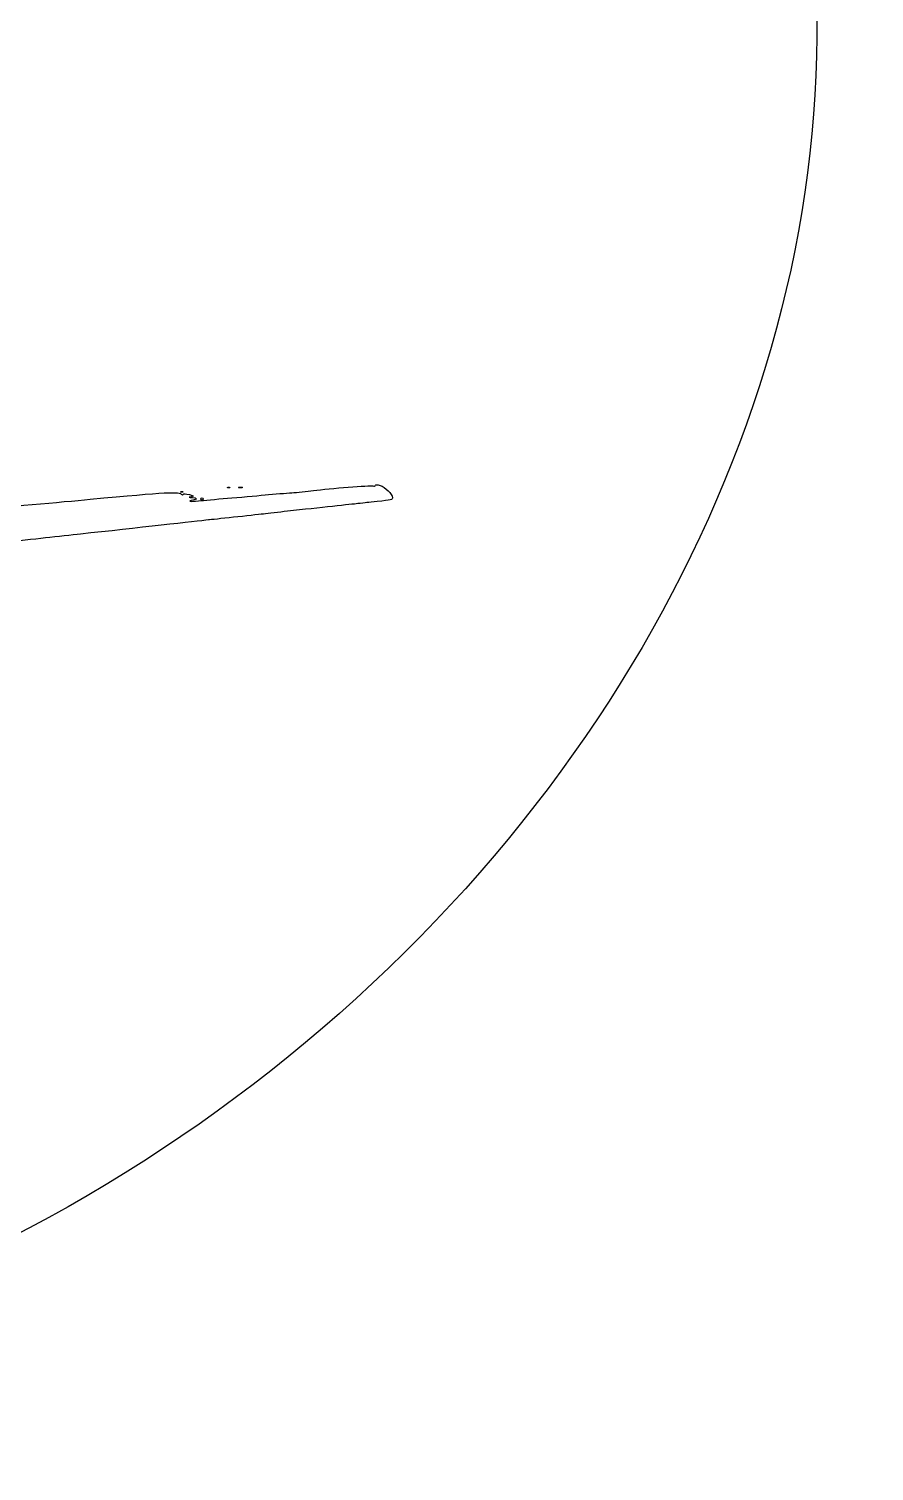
# Model space of a CAD drawing. Extents: x 548 to 695, y 110 to 247.
# Drawn here: x 649.4 to 695.3, y 110 to 188.3 of the extents above; entities that cross this region are included whole.
import ezdxf

# ---------------------------------------------------------------- set-up
doc = ezdxf.new("R2010")
doc.units = 0
doc.layers.add('Layer_1', color=7, linetype='CONTINUOUS')

msp = doc.modelspace()

# ---------------------------------------------------------------- linework, layer by layer
at = {"layer": 'Layer_1', "color": 7}
for points in [[(657.605027, 163.161893), (657.605027, 163.160759)], [(660.148753, 163.398586), (660.148753, 163.397452)], [(660.767556, 163.401647), (660.767556, 163.400287)]]:
    msp.add_lwpolyline(points, dxfattribs=at)
msp.add_lwpolyline([(658.712976, 162.770088)], close=True, dxfattribs=at)
at = {"layer": 'Layer_1', "color": 1}
msp.add_lwpolyline([(666.232959, 134.839304)], close=True, dxfattribs=at)
for points in [[(691.2572, 198.346295), (695.264997, 176.27338), (685.72581, 152.064652), (666.232959, 134.839304)], [(666.232959, 134.839304), (646.740107, 117.613957), (620.255019, 109.98893), (596.75437, 114.836499)]]:
    msp.add_open_spline(points, degree=3, dxfattribs=at)
at = {"layer": 'Layer_1', "color": 7}
for points in [[(652.69834, 162.751663), (656.882391, 163.145395), (657.566447, 163.180545), (657.67354, 163.007348)], [(657.682696, 163.130712), (657.620334, 163.128217), (657.585468, 163.14205), (657.605027, 163.161893)], [(657.605027, 163.160759), (657.624869, 163.180602), (657.675609, 163.183436), (657.718413, 163.166428)], [(657.67354, 163.007348), (657.699052, 162.965112), (657.725131, 162.966813), (657.753761, 163.013017)], [(657.718413, 163.166428), (657.765468, 163.146586), (657.751578, 163.133546), (657.682696, 163.130712)], [(657.753761, 163.013017), (657.784942, 163.063757), (657.86828, 163.06149), (658.081786, 163.004513)], [(658.195172, 162.890844), (658.031896, 162.855411), (658.034731, 162.853143), (658.244211, 162.846624)], [(658.081786, 163.004513), (658.355896, 162.93138), (658.360715, 162.926561), (658.195172, 162.890844)], [(660.226422, 163.367405), (660.16406, 163.36491), (660.129194, 163.378743), (660.148753, 163.398586)], [(660.148753, 163.397452), (660.168595, 163.417294), (660.219335, 163.420129), (660.262139, 163.403121)], [(660.151956, 162.806939), (660.770164, 162.858529), (661.688561, 162.939317), (662.192872, 162.986372)], [(660.262139, 163.403121), (660.309194, 163.383279), (660.295304, 163.370239), (660.226422, 163.367405)], [(660.872154, 163.373301), (660.774643, 163.372054), (660.727304, 163.384639), (660.767556, 163.401647)], [(660.767556, 163.400287), (660.807524, 163.417294), (660.887461, 163.417294), (660.945005, 163.402781)], [(660.945005, 163.402781), (661.002548, 163.388608), (660.970517, 163.374435), (660.872154, 163.373301)], [(662.192872, 162.986372), (662.697184, 163.033427), (663.349408, 163.087285), (663.642227, 163.105994)], [(663.642227, 163.105994), (663.935046, 163.125836), (664.467449, 163.178277), (664.825351, 163.225049)], [(664.825351, 163.225049), (665.700236, 163.339285), (667.911203, 163.509392), (668.050469, 163.47308)], [(668.050469, 163.47308), (668.111981, 163.456072), (668.171792, 163.47308), (668.183981, 163.509364)], [(668.183981, 163.509364), (668.200989, 163.556702), (668.271855, 163.555002), (668.442784, 163.503694)], [(668.442784, 163.503694), (668.709808, 163.423757), (669.114227, 163.028523), (669.114227, 162.847559)], [(646.072753, 162.156472), (648.058167, 162.328252), (651.15377, 162.606302), (652.69834, 162.751663)], [(658.279077, 162.698655), (657.9612, 162.635159), (658.11892, 162.618718), (658.584312, 162.667191)], [(658.244211, 162.846624), (658.514636, 162.83812), (658.535301, 162.749962), (658.279077, 162.698655)], [(658.584312, 162.667191), (658.828375, 162.692702), (659.533776, 162.755348), (660.151956, 162.806939)], [(658.712976, 162.770088), (658.712976, 162.802687), (658.738488, 162.829332), (658.77222, 162.829332)], [(658.77222, 162.710844), (658.739622, 162.710844), (658.712976, 162.736356), (658.712976, 162.770088)], [(658.77222, 162.829332), (658.804819, 162.829332), (658.831465, 162.80382), (658.831465, 162.770088)], [(658.831465, 162.770088), (658.831465, 162.73749), (658.805953, 162.710844), (658.77222, 162.710844)], [(663.405591, 162.097965), (662.950091, 162.047792), (662.364425, 161.981461), (662.104148, 161.949997)], [(667.221222, 162.513354), (666.909723, 162.481323), (665.163326, 162.291118), (663.405591, 162.097965)], [(667.72406, 162.568913), (667.626548, 162.557575), (667.400173, 162.53178), (667.221222, 162.513354)], [(668.286028, 162.629008), (668.074564, 162.609165), (667.821657, 162.580819), (667.72406, 162.568913)], [(669.114227, 162.847559), (669.114227, 162.723118), (669.04166, 162.704126), (668.286028, 162.629008)], [(659.116715, 161.62628), (658.50772, 161.554564), (655.203657, 161.189858), (652.165795, 160.858828)], [(660.477345, 161.771981), (659.842866, 161.705367), (659.230611, 161.639887), (659.116715, 161.62628)], [(662.104148, 161.949997), (661.843928, 161.918816), (661.111795, 161.838595), (660.477345, 161.771981)], [(650.272762, 160.651049), (649.654583, 160.583017), (648.669628, 160.476435), (648.083962, 160.414072)], [(652.165795, 160.858828), (651.742809, 160.812907), (650.89097, 160.719364), (650.272762, 160.651049)]]:
    msp.add_open_spline(points, degree=3, dxfattribs=at)

doc.saveas('drawing.dxf')
